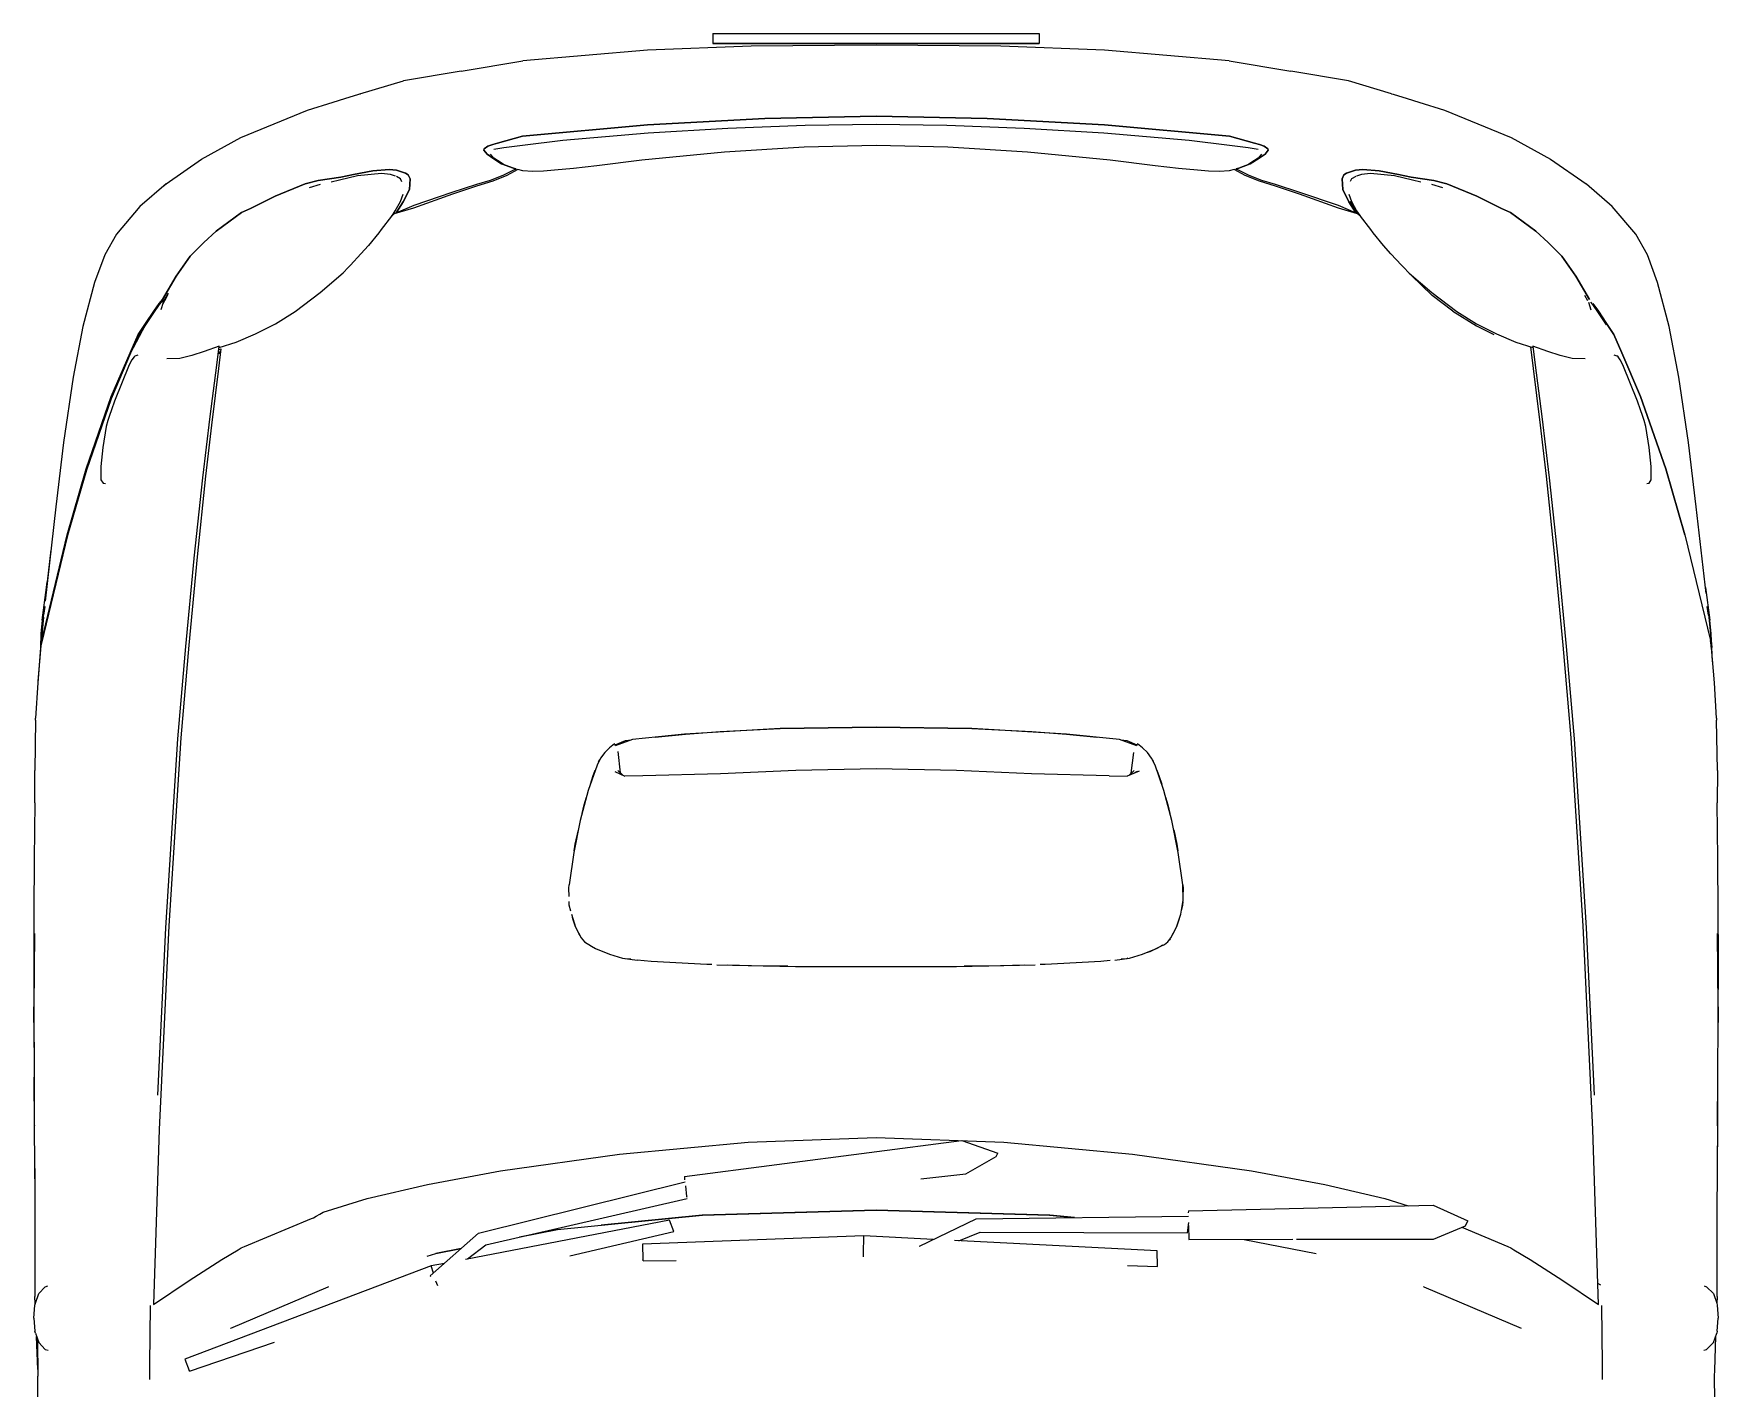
# Model space of a CAD drawing. Header units: inches. Extents: x -50197 to -1492, y -75204 to 801.
# Drawn here: x -13026 to -11298, y -13074 to -11685 of the extents above; entities that cross this region are included whole.
import ezdxf

# ---------------------------------------------------------------- set-up
doc = ezdxf.new("R2010")
doc.units = ezdxf.units.IN
doc.header["$MEASUREMENT"] = 0
doc.layers.add('cad-block.com', color=7, linetype='Continuous')

# ---------------------------------------------------------------- blocks, each defined once
blk = doc.blocks.new('A$C7ADB3080')
at = {"linetype": 'Continuous'}
for p, q in [((514, 1805.8), (622.7, 1832)), ((598.5, 1830.3), (629.8, 1833.4)), ((615.8, 1832.9), (601.7, 1831.6)), ((629.8, 1833.4), (615.8, 1832.9)), ((622.7, 1832), (625.4, 1832.6)), ((625.4, 1832.6), (622.7, 1832)), ((625.4, 1832.6), (627.4, 1832.8)), ((627.4, 1832.8), (625.4, 1832.6)), ((627.4, 1832.8), (629.3, 1833)), ((629.3, 1833), (627.4, 1832.8)), ((630.2, 1833.1), (628.2, 1832.8)), ((644.6, 1834.3), (629.8, 1833.4)), ((666, 1836.1), (630.2, 1833.1)), ((702.2, 1838.3), (666, 1836.1)), ((702.2, 1838.3), (704.4, 1838.4)), ((755.9, 1839.2), (704.4, 1838.4)), ((755.9, 1839.2), (789.1, 1839)), ((846.4, 1839.7), (789.1, 1839)), ((900.9, 1840.1), (846.4, 1839.7)), ((947, 1840.2), (900.9, 1840.1)), ((998.4, 1839.9), (923, 1839.2)), ((1014.5, 1840), (947, 1840.2)), ((998.4, 1839.9), (1014.5, 1840)), ((1066.5, 1839.8), (1014.5, 1840)), ((1117.5, 1839.5), (1066.5, 1839.8)), ((1120.4, 1839.3), (1070.3, 1839.6)), ((1164.2, 1839.3), (1117.5, 1839.5)), ((1120.4, 1839.3), (1164.2, 1839.1)), ((1164.2, 1839.1), (1164.1, 1839.1)), ((1186, 1839.2), (1164.2, 1839.3)), ((1211.9, 1839.1), (1164.4, 1839.2)), ((1256.2, 1839), (1211.9, 1839.1)), ((1295.5, 1839), (1256.2, 1839)), ((1285.6, 1828.2), (1292.6, 1835.1)), ((1292.6, 1835.1), (1302.3, 1838.5)), ((1295.5, 1839), (1302.9, 1838.7)), ((1302.3, 1838.5), (1304.4, 1839)), ((1304.4, 1839), (1317.7, 1840)), ((1331.1, 1839.1), (1317.7, 1840)), ((1331.1, 1839.1), (1333.2, 1838.5)), ((1342.9, 1835.1), (1333.2, 1838.5)), ((1336.7, 1837.3), (1371.1, 1836.1)), ((1349.8, 1828.2), (1342.9, 1835.1)), ((1371.1, 1836.1), (1377.3, 1836)), ((1377.3, 1836), (1430.5, 1836.5)), ((485.6, 1817.6), (419.3, 1809.7)), ((574.5, 1827.8), (485.6, 1817.6)), ((568.1, 1827.1), (601.7, 1831.6)), ((596.5, 1830), (587.6, 1828.8)), ((596.5, 1830), (598.5, 1830.3)), ((1284.8, 1825.7), (1285.6, 1828.2)), ((1350.6, 1825.4), (1349.8, 1828.2)), ((352.3, 1799.8), (300.5, 1789.8)), ((419.3, 1809.7), (352.3, 1799.8)), ((446.6, 1786.3), (514, 1805.8)), ((514, 1805.8), (446.6, 1786.3)), ((300.5, 1789.8), (255.3, 1777.9)), ((372.4, 1760.5), (446.6, 1786.3)), ((446.6, 1786.3), (372.4, 1760.5)), ((227, 1767.4), (205.8, 1755.4)), ((255.3, 1777.9), (227, 1767.4)), ((396.8, 1764.1), (391.9, 1762.5)), ((403.1, 1765.7), (396.8, 1764.1)), ((424.7, 1769.2), (403.1, 1765.7)), ((443.9, 1771.4), (424.7, 1769.2)), ((457.6, 1771.3), (443.9, 1771.4)), ((461, 1769.1), (457.6, 1771.3)), ((461.4, 1766.7), (461, 1769.1)), ((205.8, 1755.4), (177.4, 1731.2)), ((327.4, 1741.3), (372.4, 1760.5)), ((372.4, 1760.5), (327.4, 1741.3)), ((377.1, 1757.2), (339.6, 1742.2)), ((385.9, 1760.4), (377.1, 1757.2)), ((391.9, 1762.5), (385.9, 1760.4)), ((177.4, 1731.2), (154.5, 1704.8)), ((296.4, 1724.9), (308.8, 1733)), ((308.8, 1733), (296.4, 1724.9)), ((308.8, 1733), (327.4, 1741.3)), ((327.4, 1741.3), (308.8, 1733)), ((329.5, 1733), (330.6, 1736)), ((331.4, 1737.3), (330.6, 1736)), ((334.6, 1739.6), (331.4, 1737.3)), ((339.6, 1742.2), (334.6, 1739.6)), ((278, 1711.4), (275.4, 1709.5)), ((276.7, 1711.4), (284.8, 1717.1)), ((287.5, 1718), (278, 1711.4)), ((284.8, 1717.1), (296.4, 1724.9)), ((298.6, 1725.5), (287.5, 1718)), ((1124.1, 1711.4), (915.2, 1701.7)), ((917.2, 1704.7), (1089.1, 1712.9)), ((1303.7, 1717.2), (1124.1, 1711.4)), ((1279.1, 1680.6), (1303.7, 1717.2)), ((1284, 1719.6), (1282.1, 1716.5)), ((1304.9, 1720.3), (1365.2, 1721)), ((1365.2, 1721), (1380.7, 1721.1)), ((128.8, 1668.1), (153.9, 1704.5)), ((228.3, 1679.7), (248.7, 1693.9)), ((248.7, 1693.9), (228.3, 1679.7)), ((248.7, 1693.9), (272.8, 1708.2)), ((272.8, 1708.2), (248.7, 1693.9)), ((274.1, 1706.2), (268.7, 1703.4)), ((275.5, 1706.9), (283.4, 1709.5)), ((333.6, 1703.6), (333.4, 1690.2)), ((915.2, 1701.7), (722.4, 1689.2)), ((723.6, 1692.3), (917.2, 1704.7)), ((214.1, 1665.8), (228.3, 1679.7)), ((228.3, 1679.7), (214.1, 1665.8)), ((330.2, 1678.1), (326.2, 1665.2)), ((333.4, 1690.2), (330.2, 1678.1)), ((627.3, 1681.1), (536.8, 1672.6)), ((538.3, 1675.5), (628.6, 1684.1)), ((722.4, 1689.2), (627.3, 1681.1)), ((628.6, 1684.1), (723.6, 1692.3)), ((1257.7, 1647.2), (1279.1, 1680.6)), ((106.5, 1627.7), (128.8, 1668.1)), ((202.7, 1653), (214.1, 1665.8)), ((214.1, 1665.8), (202.7, 1653)), ((326.2, 1665.2), (320.7, 1650)), ((340.1, 1652.4), (392.9, 1659.3)), ((392.9, 1659.3), (455.7, 1666.7)), ((454.1, 1664), (401.8, 1657.9)), ((536.8, 1672.6), (454.1, 1664)), ((455.7, 1666.7), (538.2, 1675.4)), ((538.2, 1675.4), (538.2, 1675.4)), ((538.3, 1675.5), (538.3, 1675.5)), ((192.9, 1640.1), (202.7, 1653)), ((202.7, 1653), (192.9, 1640.1)), ((316.4, 1632.4), (321.9, 1649.9)), ((320.7, 1650), (340.1, 1652.4)), ((320.7, 1649.8), (320.7, 1650)), ((320.7, 1650), (321, 1650)), ((343.5, 1650.7), (321.3, 1648)), ((321.9, 1649.9), (322, 1650.2)), ((371.1, 1654.1), (343.5, 1650.7)), ((401.8, 1657.9), (371.1, 1654.1)), ((1247.6, 1630.5), (1257.7, 1647.2)), ((78.4, 1559.2), (106.5, 1627.7)), ((179.4, 1617.7), (183.6, 1626.9)), ((183.6, 1626.9), (179.4, 1617.7)), ((183.6, 1626.9), (192.9, 1640.1)), ((192.9, 1640.1), (183.6, 1626.9)), ((308, 1612.7), (316.4, 1632.4)), ((1244.4, 1624.1), (1245.8, 1627.5)), ((1245.8, 1627.5), (1247.6, 1630.5)), ((1285.5, 1538), (1327.9, 1638.1)), ((166.6, 1592.6), (179.4, 1617.7)), ((179.4, 1617.7), (166.6, 1592.6)), ((297.6, 1592.1), (308, 1612.7)), ((299.6, 1592.1), (308.6, 1609.9)), ((1224.6, 1577), (1244.4, 1624.1)), ((154.1, 1561.6), (166.6, 1592.6)), ((166.6, 1592.6), (154.1, 1561.6)), ((284.8, 1567.7), (299.6, 1592.1)), ((285.2, 1572), (297.6, 1592.1)), ((1201.9, 1547.7), (1217.9, 1583.1)), ((1223, 1580.9), (1217.9, 1583.1)), ((1236.7, 1548.1), (1223, 1580.9)), ((70.3, 1532.9), (78.4, 1559.2)), ((150.6, 1548.3), (154.1, 1561.6)), ((154.1, 1561.6), (150.6, 1548.3)), ((158.2, 1557.5), (154.9, 1546.4)), ((265.7, 1546.2), (285.2, 1572)), ((284.8, 1567.7), (268.5, 1546.6)), ((284.8, 1567.7), (284.7, 1567.6)), ((147.2, 1525.2), (150.6, 1548.3)), ((150.6, 1548.3), (147.2, 1525.2)), ((245.7, 1523), (265.7, 1546.2)), ((268.5, 1546.6), (247.9, 1525.1)), ((1207.6, 1296.6), (1201.9, 1547.7)), ((1236.9, 1407.5), (1236.7, 1548.1)), ((1285.3, 1537.6), (1285.5, 1538)), ((62.1, 1506.7), (66.6, 1521)), ((66.6, 1521), (70.3, 1532.9)), ((144.6, 1512.1), (147.2, 1525.2)), ((147.2, 1525.2), (144.6, 1512.1)), ((150.3, 1526.6), (145.9, 1508)), ((152.2, 1535), (150.3, 1526.6)), ((247.9, 1525.1), (237.6, 1515.3)), ((1195.1, 1498.2), (1202.5, 1522)), ((61.6, 1504.8), (48.4, 1460.7)), ((61.6, 1504.8), (62.1, 1506.7)), ((140.7, 1492.2), (144.6, 1512.1)), ((144.6, 1512.1), (140.7, 1492.2)), ((145.9, 1508), (143.4, 1483.5)), ((225.8, 1504.4), (217.4, 1496.7)), ((237.6, 1515.3), (225.8, 1504.4)), ((139.4, 1475.5), (140.7, 1492.2)), ((140.7, 1492.2), (139.4, 1475.5)), ((204.5, 1486.1), (201, 1483.7)), ((217.4, 1496.7), (204.5, 1486.1)), ((1180.7, 1436.4), (1195.1, 1498.2)), ((140.1, 1468.1), (139.4, 1475.5)), ((139.4, 1475.5), (140.1, 1468.1)), ((143.4, 1483.5), (144.5, 1474.1)), ((144.5, 1474.1), (146.2, 1469.1)), ((172, 1462.5), (184.5, 1470.4)), ((172.2, 1463.8), (181.7, 1469.2)), ((184.7, 1470.2), (178.9, 1450.6)), ((181.7, 1469.2), (186.7, 1472.5)), ((183.7, 1468.4), (184.5, 1470.4)), ((184, 1469.2), (184.5, 1469.5)), ((184.1, 1469.5), (184.6, 1469.7)), ((184.5, 1470.4), (185.1, 1470.6)), ((187.2, 1473), (184.7, 1470.2)), ((201, 1483.7), (187.2, 1473)), ((48.4, 1460.7), (38.4, 1401.7)), ((143.2, 1458.9), (140.1, 1468.1)), ((140.1, 1468.1), (143.2, 1458.9)), ((145, 1456.1), (143.2, 1458.9)), ((143.2, 1458.9), (145, 1456.1)), ((148.9, 1454.2), (145, 1456.1)), ((145, 1456.1), (148.9, 1454.2)), ((146.5, 1468.2), (149.1, 1464)), ((160, 1454.9), (148.9, 1454.2)), ((148.9, 1454.2), (160, 1454.9)), ((149.1, 1464), (151.7, 1462.6)), ((172.4, 1461.2), (160, 1454.9)), ((160, 1454.9), (172.4, 1461.2)), ((164.5, 1461.2), (172.2, 1463.8)), ((183.7, 1468.4), (172.4, 1461.2)), ((172.4, 1461.2), (183.7, 1468.4)), ((174.2, 1464.8), (173.9, 1464.7)), ((174.8, 1465.1), (174.2, 1464.8)), ((176.1, 1450.1), (183.7, 1468.4)), ((183.5, 1468), (184.1, 1468.1)), ((162.7, 1410.7), (176.1, 1450.1)), ((178.9, 1450.6), (164.5, 1410.7)), ((1166.8, 1361.5), (1180.7, 1436.4)), ((1237, 1353.9), (1251.4, 1427.7)), ((27.8, 1338.5), (38.4, 1401.7)), ((154.5, 1385.6), (162.7, 1410.7)), ((164.5, 1410.7), (156.5, 1386)), ((1237.1, 1297.2), (1236.9, 1403.7)), ((150.2, 1371.5), (154.5, 1385.6)), ((156.5, 1386), (151.3, 1369.4)), ((112.3, 1364.4), (113.8, 1369.4)), ((113.8, 1369.4), (112.3, 1364.4)), ((113.8, 1369.4), (115.5, 1374.4)), ((115.5, 1374.4), (113.8, 1369.4)), ((115.5, 1374.4), (118, 1378)), ((118, 1378), (115.5, 1374.4)), ((118.7, 1368.1), (117, 1357.9)), ((118, 1378), (119.5, 1378.4)), ((119.5, 1378.4), (118, 1378)), ((119.5, 1378.4), (123.8, 1375.2)), ((123.8, 1375.2), (119.5, 1378.4)), ((123.7, 1371.6), (127.9, 1368.1)), ((123.8, 1375.2), (127.7, 1369.2)), ((127.7, 1369.2), (123.8, 1375.2)), ((127.7, 1369.2), (133.5, 1360.1)), ((133.5, 1360.1), (127.7, 1369.2)), ((127.9, 1368.1), (131.7, 1361.7)), ((145.3, 1358.5), (150.2, 1371.5)), ((151.3, 1369.4), (145.6, 1354.8)), ((105.3, 1338.7), (112.3, 1364.4)), ((112.3, 1364.4), (105.3, 1338.7)), ((117, 1357.9), (114.6, 1338.6)), ((131.7, 1361.7), (134.5, 1357.5)), ((133.5, 1360.1), (137.9, 1348.2)), ((137.9, 1348.2), (133.5, 1360.1)), ((137.9, 1348.2), (138.7, 1345.5)), ((138.7, 1345.5), (137.9, 1348.2)), ((138.7, 1345.5), (145.3, 1358.5)), ((145.6, 1354.8), (139.2, 1343.6)), ((1149.4, 1239.2), (1166.8, 1361.5)), ((27.8, 1338.5), (17, 1210.7)), ((93.5, 1210.7), (105.3, 1338.7)), ((105.3, 1338.7), (93.5, 1210.7)), ((114.6, 1338.6), (109.6, 1297.4)), ((140.3, 1345.5), (138.7, 1345.5)), ((139.2, 1343.6), (140.6, 1338.5)), ((140.1, 1345.5), (140.2, 1345.3)), ((140.6, 1338.5), (141.3, 1328.4)), ((141, 1317.4), (140.1, 1305.8)), ((141.3, 1328.4), (141, 1317.4)), ((109.6, 1297.4), (102.1, 1210)), ((140.1, 1305.8), (138.4, 1286.6)), ((1207.6, 1296.6), (1209.6, 1296.4)), ((1215.8, 1078.8), (1213.2, 1296.7)), ((1227.6, 1296), (1219.5, 1296.9)), ((1222.6, 1296.6), (1237.1, 1297.2)), ((1226.3, 1296.1), (1226.4, 1296.8)), ((1230.4, 1295.7), (1227.6, 1296)), ((138.4, 1286.6), (135.7, 1262.5)), ((807.2, 1279.5), (776.6, 1271.5)), ((840.1, 1286.2), (807.2, 1279.5)), ((816.8, 1281.5), (831.5, 1284.8)), ((831.5, 1284.8), (838.3, 1285.8)), ((873.1, 1290.9), (840.1, 1286.2)), ((888.8, 1291.1), (873.1, 1290.9)), ((873.2, 1290.9), (876.6, 1291.3)), ((876.6, 1291.3), (884.9, 1291)), ((903.4, 1288.7), (888.8, 1291.1)), ((890.4, 1290.8), (894.1, 1290.7)), ((894.1, 1290.7), (899.9, 1289.3)), ((916.5, 1284.3), (903.4, 1288.7)), ((906.8, 1287.6), (908, 1287.3)), ((908, 1287.3), (916.4, 1284.4)), ((916.4, 1284.4), (923.9, 1280.5)), ((927.7, 1278.5), (916.5, 1284.3)), ((923.9, 1280.5), (924.7, 1280.1)), ((1229.7, 1083), (1230.4, 1295.7)), ((135.7, 1262.5), (129.8, 1216.2)), ((750.3, 1262.4), (743.3, 1258.9)), ((776.6, 1271.5), (750.3, 1262.4)), ((755.5, 1264.2), (760.9, 1266.4)), ((760.9, 1266.4), (769.9, 1269.2)), ((783.2, 1273.2), (791.1, 1275.6)), ((791.1, 1275.6), (800.2, 1277.7)), ((931.6, 1275.4), (927.7, 1278.5)), ((928.5, 1277.9), (929.6, 1277.2)), ((929.6, 1277.2), (930.1, 1276.6)), ((934.3, 1272), (931.6, 1275.4)), ((936.3, 1268.2), (934.3, 1272)), ((935.3, 1270), (936.3, 1268.7)), ((936.3, 1268.7), (941.9, 1256.9)), ((938.5, 1264), (936.3, 1268.2)), ((944.5, 1249.5), (938.5, 1264)), ((1248.6, 1264.5), (1238.1, 1056.7)), ((1264.7, 1265), (1248.6, 1264.5)), ((1263.8, 1234.3), (1264.7, 1265)), ((732.6, 1249.6), (728.6, 1244.4)), ((728.6, 1244.4), (730.5, 1243.3)), ((737.5, 1254.5), (732.6, 1249.6)), ((733.1, 1250.3), (733, 1250.1)), ((733.3, 1250.3), (733.1, 1250.3)), ((743.3, 1258.9), (737.5, 1254.5)), ((744.9, 1259.7), (745.5, 1260.1)), ((745.5, 1260.1), (746.8, 1260.6)), ((756.6, 1246), (761.8, 1233.7)), ((941.9, 1256.9), (943, 1253.2)), ((948.4, 1236.1), (944.5, 1249.5)), ((730.7, 1243.7), (724, 1225.9)), ((724.5, 1227.4), (725.2, 1233.3)), ((725.2, 1233.3), (729.7, 1243.8)), ((758.8, 1237.8), (737.6, 1240.5)), ((755.9, 1240.9), (761.1, 1235.4)), ((755.9, 1240.9), (755.9, 1240.9)), ((756.8, 1244), (759.3, 1239.6)), ((756.8, 1244), (756.8, 1244)), ((761.5, 1215.3), (761.8, 1234)), ((950.5, 1221.1), (948.4, 1236.1)), ((948.6, 1234.4), (949, 1233.2)), ((949, 1233.2), (949.6, 1227.7)), ((1137.2, 1107.4), (1149.4, 1239.2)), ((17, 1210.7), (13, 1104.1)), ((86.9, 1090.2), (93.5, 1210.7)), ((93.5, 1210.7), (86.9, 1090.2)), ((102.1, 1210), (97.3, 1128.3)), ((129.8, 1216.2), (121.7, 1131.5)), ((724, 1225.9), (718.5, 1171.5)), ((761.5, 1215.3), (759.2, 1135.8)), ((950.8, 1216.3), (951.9, 1206.7)), ((718.5, 1171.7), (721.7, 1202.7)), ((721.7, 1202.7), (721.7, 1203)), ((951.9, 1206.7), (954.9, 1149.6)), ((1212, 1154.3), (1214.6, 1179.7)), ((1214.6, 1179.7), (1212.1, 1154.5)), ((718.5, 1171.5), (712.9, 1074.6)), ((716.1, 1136.1), (718.5, 1171.7)), ((0, 1141.1), (0, 1143.7)), ((0, 1143.7), (10.2, 1143.5)), ((0, 1136.6), (0, 1141.1)), ((10.2, 1143.5), (10.2, 1140.7)), ((10.2, 1140.9), (10.2, 1143.5)), ((10.2, 1136.4), (10.2, 1140.9)), ((10.2, 1140.7), (10.2, 1136)), ((954.9, 1149.6), (955.1, 1144.6)), ((1212.1, 1154.5), (1207, 976.2)), ((1207, 976.2), (1212, 1154.3)), ((0, 1131), (0, 1136.6)), ((0, 821.3), (0, 1131)), ((10.2, 1131.1), (10.2, 1136.4)), ((10.2, 1136), (10.2, 1130.9)), ((10.2, 821.4), (10.2, 1131.1)), ((10.2, 1130.9), (10.2, 821.4)), ((97.3, 1128.3), (94.3, 1048.9)), ((121.7, 1131.5), (116.6, 1049.9)), ((712.8, 1074.5), (716.1, 1136.1)), ((759.2, 1135.8), (755.9, 1058.6)), ((956.9, 1058.9), (955.4, 1139.5)), ((955.6, 1128.3), (956.8, 1091.9)), ((1132.6, 976.2), (1137.2, 1107.4)), ((13, 1104.1), (11.7, 976.2)), ((84.7, 976.2), (86.9, 1090.2)), ((86.9, 1090.2), (84.7, 976.2)), ((956.8, 1091.9), (956.8, 1066.5)), ((1135.7, 1064.3), (1148.4, 1101)), ((1152, 1099.3), (1148.4, 1101)), ((1169.8, 1068.2), (1152, 1099.3)), ((712.9, 1074.6), (711.4, 976.2)), ((711.4, 976.2), (712.8, 1074.5)), ((1243.9, 1020.7), (1215.8, 1078.8)), ((1238.3, 1061.1), (1229.7, 1083)), ((755.9, 1058.6), (754.2, 976.2)), ((957.1, 976.2), (956.9, 1058.9)), ((1172.6, 779.7), (1135.7, 1063.8)), ((1174.9, 1022.3), (1169.8, 1068.2)), ((94.3, 1048.9), (93.3, 976.2)), ((116.6, 1049.9), (114.8, 976.2)), ((1237, 1034.9), (1233.4, 963.6)), ((1243.9, 1020.7), (1244.3, 1020.7)), ((11.7, 976.2), (13, 848.2)), ((86.9, 862.1), (84.7, 976.2)), ((84.7, 976.2), (86.9, 862.1)), ((93.3, 976.2), (94.3, 903.4)), ((114.8, 976.2), (116.6, 902.5)), ((711.4, 976.2), (712.9, 877.9)), ((712.8, 877.9), (711.4, 976.2)), ((754.2, 976.2), (755.9, 893.8)), ((956.9, 893.5), (957.1, 976.2)), ((1137.2, 845), (1132.6, 976.2)), ((1212, 798.1), (1207, 976.2)), ((1207, 976.2), (1212.1, 797.9)), ((1233.4, 963.6), (1242, 736.5)), ((1251.9, 963.2), (1233.4, 963.6)), ((1254.9, 963.3), (1251.9, 963.2)), ((94.3, 903.4), (97.3, 824.1)), ((116.6, 902.5), (121.7, 820.9)), ((755.9, 893.8), (759.2, 816.6)), ((955.4, 812.9), (956.9, 893.5)), ((956.8, 885.8), (956.8, 860.5)), ((716.1, 816.3), (712.8, 877.9)), ((712.9, 877.9), (718.6, 779.9)), ((13, 848.2), (17, 741.7)), ((93.5, 741.7), (86.9, 862.1)), ((86.9, 862.1), (93.5, 741.7)), ((956.8, 860.5), (955.6, 824.1)), ((1149.4, 713.2), (1137.2, 845)), ((0, 816.5), (0, 821.3)), ((0, 812), (0, 816.5)), ((10.2, 816.5), (10.2, 821.4)), ((10.2, 821.4), (10.2, 816)), ((10.2, 811.8), (10.2, 816.5)), ((10.2, 816), (10.2, 811.6)), ((97.3, 824.1), (102.1, 742.4)), ((121.7, 820.9), (129.8, 736.1)), ((718.5, 780.7), (716.1, 816.3)), ((759.2, 816.6), (761.5, 737.1)), ((0, 808.8), (0, 812)), ((0, 808.8), (10.2, 808.8)), ((0, 808.8), (10.2, 808.7)), ((10.2, 808.8), (10.2, 811.8)), ((10.2, 811.6), (10.2, 808.7)), ((10.2, 808.7), (10.2, 808.8)), ((954.9, 802.8), (951.9, 745.7)), ((955.1, 807.8), (954.9, 802.8)), ((1227, 649.4), (1212, 798.1)), ((1212.1, 797.9), (1222.5, 694.4)), ((721.6, 749.8), (718.5, 780.7)), ((718.6, 779.9), (724, 726.5)), ((1172.6, 779.7), (1175.9, 779.9)), ((1230.5, 568.5), (1178, 780.4)), ((1193.1, 782.3), (1182.2, 781)), ((1193.9, 782.6), (1193.1, 782.3)), ((1242.6, 576.1), (1194.9, 782.6)), ((1228.9, 768.7), (1217.2, 764.2)), ((1217.2, 764.2), (1257.5, 555)), ((1253.7, 662.2), (1228.9, 768.7)), ((1259.1, 737.2), (1258.7, 771.2)), ((951.9, 745.7), (950.5, 731.3)), ((17, 741.7), (27.8, 613.9)), ((105.3, 613.6), (93.5, 741.7)), ((93.5, 741.7), (105.3, 613.6)), ((102.1, 742.4), (109.6, 654.9)), ((129.8, 736.1), (135.7, 689.9)), ((724, 726.5), (730.7, 708.6)), ((761.5, 737.1), (761.8, 718.7)), ((948.4, 716.3), (950.5, 731.3)), ((1242, 736.5), (1258.1, 737)), ((1259.1, 737.2), (1258.1, 737)), ((725.2, 719.1), (724.5, 725)), ((729.7, 708.6), (725.2, 719.1)), ((730.5, 709), (728.6, 708)), ((758.4, 714.2), (736.5, 711.7)), ((755.9, 711.5), (761, 717)), ((756.8, 708.4), (761.8, 718.7)), ((944.5, 702.9), (948.4, 716.3)), ((949.6, 724.7), (949, 719.2)), ((1166.8, 590.9), (1149.4, 713.2)), ((728.6, 708), (732.6, 702.8)), ((732.6, 702.8), (737.5, 697.9)), ((733, 702.3), (733.1, 702.1)), ((733.1, 702.1), (733.3, 702.1)), ((737.5, 697.9), (743.3, 693.5)), ((743.3, 693.5), (750.3, 690)), ((745.5, 692.3), (744.9, 692.7)), ((746.8, 691.7), (745.5, 692.3)), ((938.5, 688.3), (944.5, 702.9)), ((135.7, 689.9), (138.4, 665.8)), ((750.3, 690), (776.6, 680.9)), ((760.9, 685.9), (755.5, 688.2)), ((769.9, 683.2), (760.9, 685.9)), ((776.6, 680.9), (807.2, 672.8)), ((791.1, 676.8), (783.2, 679.2)), ((800.2, 674.7), (791.1, 676.8)), ((927.7, 673.9), (931.6, 677)), ((931.6, 677), (936.3, 684.2)), ((936.3, 684.2), (938.5, 688.3)), ((138.4, 665.8), (140.1, 646.5)), ((807.2, 672.8), (840.1, 666.2)), ((831.5, 667.6), (816.8, 670.9)), ((838.3, 666.6), (831.5, 667.6)), ((840.1, 666.2), (873.1, 661.5)), ((876.6, 661), (873.2, 661.5)), ((885.2, 661.3), (876.6, 661)), ((894.1, 661.6), (890.2, 661.5)), ((900.1, 663.2), (894.1, 661.6)), ((903.4, 663.7), (916.5, 668.1)), ((908, 665.1), (906.7, 664.8)), ((916.4, 668), (908, 665.1)), ((923.9, 671.8), (916.4, 668)), ((916.5, 668.1), (927.7, 673.9)), ((925.2, 672.6), (923.9, 671.8)), ((109.6, 654.9), (114.6, 613.7)), ((140.1, 646.5), (141, 635)), ((1227, 649.8), (1234.6, 610.6)), ((1234.5, 611.2), (1227, 649.4)), ((141.3, 624), (140.6, 613.9)), ((141, 635), (141.3, 624)), ((38.4, 550.7), (27.8, 613.9)), ((112.3, 588), (105.3, 613.6)), ((105.3, 613.6), (112.3, 588)), ((114.6, 613.7), (117, 594.4)), ((138.7, 606.9), (137.9, 604.2)), ((137.9, 604.2), (138.7, 606.9)), ((145.3, 593.9), (138.7, 606.9)), ((138.7, 606.9), (140.3, 606.9)), ((140.6, 613.9), (139.2, 608.8)), ((139.2, 608.8), (145.6, 597.6)), ((140.2, 607), (140.2, 606.9)), ((113.8, 583), (112.3, 588)), ((112.3, 588), (113.8, 583)), ((117, 594.4), (118.7, 584.2)), ((133.5, 592.2), (127.7, 583.2)), ((127.7, 583.2), (133.5, 592.2)), ((131.7, 590.6), (127.9, 584.3)), ((134.5, 594.9), (131.7, 590.6)), ((137.9, 604.2), (133.5, 592.2)), ((133.5, 592.2), (137.9, 604.2)), ((150.2, 580.9), (145.3, 593.9)), ((145.6, 597.6), (151.3, 583)), ((1180.7, 516), (1166.8, 590.9)), ((115.5, 577.9), (113.8, 583)), ((113.8, 583), (115.5, 577.9)), ((118, 574.3), (115.5, 577.9)), ((115.5, 577.9), (118, 574.3)), ((119.5, 573.9), (118, 574.3)), ((118, 574.3), (119.5, 573.9)), ((123.8, 577.2), (119.5, 573.9)), ((119.5, 573.9), (123.8, 577.2)), ((127.9, 584.3), (123.7, 580.8)), ((127.7, 583.2), (123.8, 577.2)), ((123.8, 577.2), (127.7, 583.2)), ((154.5, 566.8), (150.2, 580.9)), ((151.3, 583), (156.5, 566.4)), ((1257.1, 557), (1242.6, 576.1)), ((162.7, 541.6), (154.5, 566.8)), ((156.5, 566.4), (164.5, 541.7)), ((1274.5, 519), (1230.5, 568.5)), ((38.4, 550.7), (48.4, 491.6)), ((176.1, 502.3), (162.7, 541.6)), ((164.5, 541.7), (178.9, 501.8)), ((1251.4, 524.6), (1246.3, 550.8)), ((1246.3, 550.8), (1251.4, 524.7)), ((1251.4, 524.7), (1251.4, 524.6)), ((1254.1, 515.9), (1251.4, 524.6)), ((1261.6, 533.5), (1264.2, 519.8)), ((1271.7, 522.2), (1264.2, 519.8)), ((1264.2, 519.8), (1359.7, 267.1)), ((1274.5, 519), (1275, 519.1)), ((1282.4, 525.7), (1279.7, 524.8)), ((1284.5, 526.7), (1282.4, 525.7)), ((1284.5, 526.7), (1282.4, 525.7)), ((183.7, 484), (176.1, 502.3)), ((178.9, 501.8), (184.7, 482.1)), ((1195.1, 454.2), (1180.7, 516)), ((61.8, 446.6), (48.4, 491.6)), ((140.1, 484.3), (139.4, 476.9)), ((139.4, 476.9), (140.1, 484.3)), ((143.2, 493.4), (140.1, 484.3)), ((140.1, 484.3), (143.2, 493.4)), ((145, 496.2), (143.2, 493.4)), ((143.2, 493.4), (145, 496.2)), ((148.9, 498.2), (145, 496.2)), ((145, 496.2), (148.9, 498.2)), ((149.1, 488.4), (146.5, 484.2)), ((160, 497.5), (148.9, 498.2)), ((148.9, 498.2), (160, 497.5)), ((151.9, 489.8), (149.1, 488.4)), ((172.4, 491.2), (160, 497.5)), ((160, 497.5), (172.4, 491.2)), ((172.2, 488.6), (164.5, 491.2)), ((181.7, 483.1), (172.2, 488.6)), ((183.7, 484), (172.4, 491.2)), ((172.4, 491.2), (183.7, 484)), ((184.5, 482), (183.7, 484)), ((139.4, 476.9), (140.7, 460.2)), ((140.7, 460.2), (139.4, 476.9)), ((144.5, 478.2), (143.4, 468.8)), ((143.4, 468.8), (145.9, 444.4)), ((146.2, 483.2), (144.5, 478.2)), ((186.8, 479.9), (181.7, 483.1)), ((185.1, 481.8), (184.5, 482)), ((184.7, 482.1), (187.2, 479.3)), ((187.2, 479.3), (201, 468.7)), ((201, 468.7), (204.5, 466.3)), ((140.7, 460.2), (144.6, 440.3)), ((144.6, 440.3), (140.7, 460.2)), ((204.5, 466.3), (217.4, 455.7)), ((217.4, 455.7), (225.8, 447.9)), ((1209.1, 409.1), (1195.1, 454.2)), ((62.1, 445.7), (61.6, 447.5)), ((66.6, 431.3), (62.1, 445.7)), ((144.6, 440.3), (147.2, 427.2)), ((147.2, 427.2), (144.6, 440.3)), ((145.9, 444.4), (150.3, 425.8)), ((225.8, 447.9), (237.6, 437)), ((237.6, 437), (247.9, 427.3)), ((70.3, 419.5), (66.6, 431.3)), ((78.4, 393.2), (70.3, 419.5)), ((147.2, 427.2), (150.6, 404)), ((150.6, 404), (147.2, 427.2)), ((150.3, 425.8), (152.2, 417.4)), ((265.7, 406.2), (245.5, 429.5)), ((1285.5, 414.4), (1285.3, 414.8)), ((150.6, 404), (154.1, 390.7)), ((154.1, 390.7), (150.6, 404)), ((154.9, 405.9), (158.1, 394.9)), ((285.2, 380.4), (265.7, 406.2)), ((1211.1, 405.7), (1209.1, 409.1)), ((1213.2, 402.1), (1211.1, 405.7)), ((1214.7, 399.2), (1213.2, 402.1)), ((1215.6, 397), (1214.7, 399.2)), ((1327.9, 314.3), (1285.5, 414.4)), ((106.5, 324.6), (78.4, 393.2)), ((154.1, 390.7), (166.6, 359.8)), ((166.6, 359.8), (154.1, 390.7)), ((297.6, 360.3), (285.2, 380.4)), ((1244.4, 328.3), (1215.6, 397)), ((166.6, 359.8), (179.4, 334.6)), ((179.4, 334.6), (166.6, 359.8)), ((308, 339.7), (297.6, 360.3)), ((1372.2, 272.1), (1342.5, 359.1)), ((179.4, 334.6), (183.6, 325.4)), ((183.6, 325.4), (179.4, 334.6)), ((316.4, 319.9), (308, 339.7)), ((128.8, 284.3), (106.5, 324.6)), ((183.6, 325.4), (192.9, 312.3)), ((192.9, 312.3), (183.6, 325.4)), ((192.9, 312.3), (202.7, 299.4)), ((202.7, 299.4), (192.9, 312.3)), ((321.9, 302.5), (316.4, 319.9)), ((1245.8, 324.9), (1244.4, 328.3)), ((1247.6, 321.8), (1245.8, 324.9)), ((1257.7, 305.2), (1247.6, 321.8)), ((1328, 314.1), (1327.9, 314.3)), ((202.7, 299.4), (214.1, 286.6)), ((214.1, 286.6), (202.7, 299.4)), ((320.7, 302.4), (320.7, 302.6)), ((340.1, 300), (320.7, 302.4)), ((320.7, 302.4), (326.2, 287.1)), ((321, 302.4), (320.7, 302.4)), ((322, 302.2), (321.9, 302.5)), ((323.2, 304.2), (323.4, 304.1)), ((323.9, 302.5), (323.4, 304.1)), ((323.4, 304.1), (343.5, 301.6)), ((324.1, 301.9), (323.9, 302.5)), ((324.8, 302.3), (324, 302.3)), ((326.6, 303.7), (326.9, 302)), ((328.2, 302.2), (326.9, 302.3)), ((328.2, 303.5), (328.2, 302.2)), ((392.9, 293.1), (340.1, 300)), ((343.5, 301.6), (371.1, 298.2)), ((371.1, 298.2), (401.8, 294.5)), ((401.8, 294.5), (454.1, 288.4)), ((1279.1, 271.8), (1257.7, 305.2)), ((153.9, 247.9), (128.8, 284.3)), ((214.1, 286.6), (228.3, 272.7)), ((228.3, 272.7), (214.1, 286.6)), ((326.2, 287.1), (330.2, 274.3)), ((455.7, 285.7), (392.9, 293.1)), ((454.1, 288.4), (536.8, 279.7)), ((538.2, 276.9), (455.7, 285.7)), ((536.8, 279.7), (627.3, 271.2)), ((538.2, 276.9), (538.2, 276.9)), ((628.6, 268.2), (538.3, 276.9)), ((538.3, 276.9), (538.3, 276.9)), ((228.3, 272.7), (248.7, 258.4)), ((248.7, 258.4), (228.3, 272.7)), ((330.2, 274.3), (333.4, 262.2)), ((333.4, 262.2), (333.6, 248.8)), ((627.3, 271.2), (722.4, 263.1)), ((723.6, 260.1), (628.6, 268.2)), ((722.4, 263.1), (915.2, 250.7)), ((917.2, 247.7), (723.6, 260.1)), ((1303.7, 235.1), (1279.1, 271.8)), ((1359.7, 267.1), (1371.5, 271.7)), ((1372.2, 272.1), (1371.5, 271.7)), ((156.5, 245), (153.9, 247.9)), ((154, 247.9), (177.4, 221.2)), ((248.7, 258.4), (272.8, 244.2)), ((272.8, 244.2), (248.7, 258.4)), ((273.8, 245.9), (266.3, 250.4)), ((268.3, 249.3), (274.1, 246.2)), ((272.8, 244.2), (273.8, 245.9)), ((274.3, 244.9), (272.8, 244.2)), ((272.8, 244.2), (276.7, 241)), ((276.7, 241), (272.8, 244.2)), ((274.1, 246.2), (277, 244.9)), ((275.5, 245.4), (274.2, 244.9)), ((275.4, 242.9), (274.2, 244.9)), ((275.4, 242.9), (278, 241)), ((283, 243), (275.5, 245.4)), ((915.2, 250.7), (1124.1, 241)), ((1089.1, 239.4), (917.2, 247.7)), ((276.7, 241), (284.8, 235.3)), ((284.8, 235.3), (276.7, 241)), ((298.6, 226.9), (278, 241)), ((278, 241), (287.5, 234.4)), ((284.8, 235.3), (296.4, 227.4)), ((296.4, 227.4), (284.8, 235.3)), ((287.5, 234.4), (298.6, 226.9)), ((296.4, 227.4), (308.8, 219.4)), ((308.8, 219.4), (296.4, 227.4)), ((327.9, 211.4), (298.6, 226.9)), ((298.6, 226.9), (310.9, 219)), ((1089.1, 239.4), (1089.1, 239.4)), ((1124.1, 241), (1303.7, 235.1)), ((1365.2, 231.3), (1304.9, 232.1)), ((1380.7, 231.3), (1365.2, 231.3)), ((177.4, 221.2), (205.8, 197)), ((308.8, 219.4), (327.4, 211.1)), ((327.4, 211.1), (308.8, 219.4)), ((310.9, 219), (327.9, 211.4)), ((327.4, 211.1), (372.4, 191.8)), ((372.4, 191.8), (327.4, 211.1)), ((327.9, 211.4), (374.7, 191.5)), ((330.6, 216.3), (329.5, 219.4)), ((330.6, 216.3), (331.4, 215.1)), ((331.4, 215.1), (334.6, 212.8)), ((334.6, 212.8), (339.6, 210.2)), ((339.6, 210.2), (377.1, 195.2)), ((205.8, 197), (227, 185)), ((372.4, 191.8), (446.6, 166.1)), ((446.6, 166.1), (372.4, 191.8)), ((374.7, 191.5), (447.7, 166.2)), ((377.1, 195.2), (385.9, 191.9)), ((385.9, 191.9), (391.9, 189.9)), ((227, 185), (255.3, 174.5)), ((255.3, 174.5), (300.5, 162.6)), ((391.9, 189.9), (396.8, 188.3)), ((396.8, 188.3), (403.1, 186.6)), ((403.1, 186.6), (424.7, 183.2)), ((424.7, 183.2), (443.9, 181)), ((443.9, 181), (457.6, 181.1)), ((457.6, 181.1), (461, 183.3)), ((461, 183.3), (461.4, 185.7)), ((300.5, 162.6), (352.3, 152.6)), ((446.6, 166.1), (514, 146.6)), ((514, 146.6), (446.6, 166.1)), ((447.7, 166.2), (515, 146.7)), ((352.3, 152.6), (419.3, 142.7)), ((419.3, 142.7), (485.6, 134.8)), ((514, 146.6), (622.7, 120.4)), ((622.7, 120.4), (514, 146.6)), ((515, 146.7), (625.4, 120.1)), ((515, 146.7), (515, 146.7)), ((485.6, 134.8), (582.2, 123.9)), ((529.7, 129.8), (574.5, 124.6)), ((568.1, 125.2), (562.5, 126)), ((601.7, 120.8), (568.1, 125.2)), ((587.6, 123.6), (596.5, 122.4)), ((598.5, 122.1), (596.5, 122.4)), ((598.5, 122.1), (627.4, 119.5)), ((1285.6, 124.1), (1284.8, 126.6)), ((1292.6, 117.3), (1285.6, 124.1)), ((1342.9, 117.3), (1349.8, 124.1)), ((1349.8, 124.1), (1350.6, 126.9)), ((601.7, 120.8), (615.8, 119.5)), ((615.8, 119.5), (629.8, 119)), ((622.7, 120.4), (625.4, 119.8)), ((625.4, 119.8), (622.7, 120.4)), ((625.4, 120.2), (625.4, 120.1)), ((625.4, 120.1), (628.2, 119.5)), ((625.4, 119.8), (627.4, 119.5)), ((627.4, 119.5), (625.4, 119.8)), ((627.4, 119.5), (629, 119.4)), ((629, 119.4), (627.4, 119.5)), ((628.2, 119.5), (664.3, 116.4)), ((628.2, 119.5), (628.3, 119.5)), ((628.2, 119.5), (630.2, 119.3)), ((629.8, 119), (644.6, 118.1)), ((630.2, 119.3), (666, 116.3)), ((664.3, 116.4), (666, 116.3)), ((666, 116.3), (702.2, 114)), ((704.4, 113.9), (702.2, 114)), ((704.4, 113.9), (755.9, 113.2)), ((789.1, 113.4), (755.9, 113.2)), ((789.1, 113.4), (846.4, 112.7)), ((846.4, 112.7), (900.9, 112.3)), ((900.9, 112.3), (947, 112.2)), ((923, 113.1), (998.4, 112.5)), ((923, 113.1), (923, 113.1)), ((947, 112.2), (1014.5, 112.4)), ((998.4, 112.5), (1070.6, 112.8)), ((1014.5, 112.4), (998.4, 112.5)), ((1014.5, 112.4), (1066.5, 112.6)), ((1066.5, 112.6), (1117.5, 112.8)), ((1120.4, 113.1), (1070.6, 112.8)), ((1117.5, 112.8), (1164.2, 113.1)), ((1120.3, 113.1), (1120.4, 113.1)), ((1164.2, 113.1), (1186, 113.2)), ((1164.4, 113.2), (1211.9, 113.3)), ((1211.9, 113.3), (1256.2, 113.3)), ((1256.2, 113.3), (1295.5, 113.4)), ((1302.3, 113.9), (1292.6, 117.3)), ((1302.9, 113.7), (1295.5, 113.4)), ((1304.4, 113.3), (1302.3, 113.9)), ((1317.7, 112.4), (1304.4, 113.3)), ((1317.7, 112.4), (1331.1, 113.3)), ((1333.2, 113.9), (1331.1, 113.3)), ((1333.2, 113.9), (1342.9, 117.3)), ((1370.4, 116.3), (1336.6, 115.1)), ((1339.7, 116.2), (1377.3, 116.3)), ((1430.5, 115.9), (1377.3, 116.3))]:
    blk.add_line(p, q, dxfattribs=at)

msp = doc.modelspace()

# ---------------------------------------------------------------- block references
at = {"layer": 'cad-block.com', "rotation": 270}
msp.add_blockref('A$C7ADB3080', (-13138, -11684.5), dxfattribs=at)

doc.saveas('drawing.dxf')
